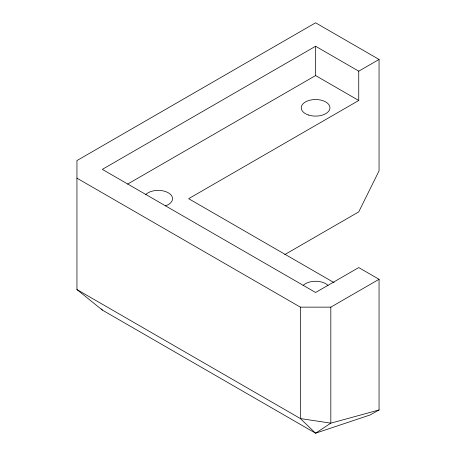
<?xml version="1.0" encoding="UTF-8"?>
<svg xmlns="http://www.w3.org/2000/svg" width="456" height="456" viewBox="0 0 456 456"><rect width="100%" height="100%" fill="white"/><g stroke="black" fill="none" stroke-linecap="round" stroke-linejoin="round"><path stroke-width="0.68" d="M379.056 59.445L358.741 71.17L315.586 46.25L102.332 169.37L315.586 292.49L358.741 267.575L379.056 279.3L379.056 409.967L370.243 414.92L315.586 433.2L102.332 310.08L76.944 289.56L76.944 160.575L315.586 22.8L379.056 59.445L379.056 170.84L358.741 211.88L284.789 254.573M127.606 184.099L315.586 75.565L358.741 100.485L358.741 71.17M358.741 100.485L188.653 198.685L334.094 282.657M76.944 178.165L300.356 307.144L330.817 307.144L379.056 279.3M379.056 409.967L330.817 423.168L315.586 433.2L300.356 418.545L76.944 289.56M101.551 308.906L102.332 310.08M330.817 307.144L330.817 423.168L300.356 418.545L300.356 307.144M315.586 46.25L315.586 75.565M145.749 194.541A14.358 8.293 0 0 1 168.338 192.82A14.358 8.293 0 0 1 165.368 205.867M303.149 285.416A14.358 8.293 0 0 1 328.024 285.416M308.404 114.992A14.358 8.293 0 0 0 329.945 107.81A14.358 8.293 0 0 0 308.404 100.633A14.358 8.293 0 0 0 308.404 114.992"/></g></svg>
